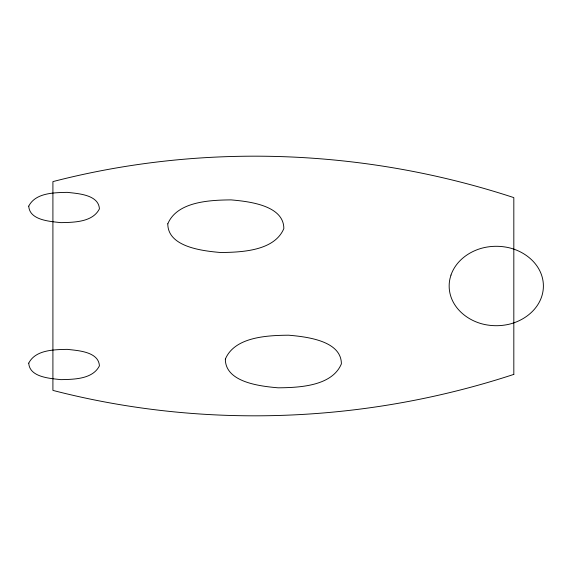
<?xml version="1.0" encoding="UTF-8"?>
<svg xmlns="http://www.w3.org/2000/svg" width="572" height="572" viewBox="0 0 572 572"><rect width="100%" height="100%" fill="white"/><g stroke="black" fill="none" stroke-linecap="round" stroke-linejoin="round"><path stroke-width="0.86" d="M167.796 223.824C167.782 247.233 203.282 250.979 220.577 252.509C241.405 252.295 274.438 251.008 283.834 228.571C283.841 205.162 248.341 201.415 231.045 199.885C210.217 200.1 177.184 201.387 167.796 223.824M225.347 359.13C225.332 382.539 260.832 386.286 278.128 387.816C298.956 387.609 331.989 386.314 341.384 363.878C341.398 340.469 305.898 336.729 288.603 335.199C267.767 335.406 234.742 336.693 225.347 359.13M28.743 206.135C29.537 220.377 50.193 221.407 60.897 222.644C74.045 222.344 92.643 222.258 99.421 208.866C98.627 194.623 77.971 193.593 67.267 192.356C54.118 192.657 35.521 192.743 28.743 206.135M28.743 363.134C29.537 377.377 50.193 378.407 60.897 379.644C74.045 379.343 92.643 379.257 99.421 365.865C98.627 351.623 77.971 350.593 67.267 349.356C54.118 349.656 35.521 349.742 28.743 363.134M450.979 275.075L449.942 278.771A33.598 33.598 0 0 0 449.942 293.229C453.839 310.71 470.62 322.565 487.702 325.046A55.756 55.756 0 0 0 504.854 325.046C521.936 322.565 538.717 310.71 542.613 293.229A33.598 33.598 0 0 0 542.613 278.771C538.717 261.29 521.936 249.435 504.854 246.954A55.756 55.756 0 0 0 487.702 246.954C471.85 249.328 456.349 259.473 450.979 275.075M513.82 374.388C365.708 423.015 203.982 429.472 52.91 390.397L52.91 181.603C203.982 142.528 365.708 148.985 513.82 197.612L513.82 374.388"/></g></svg>
